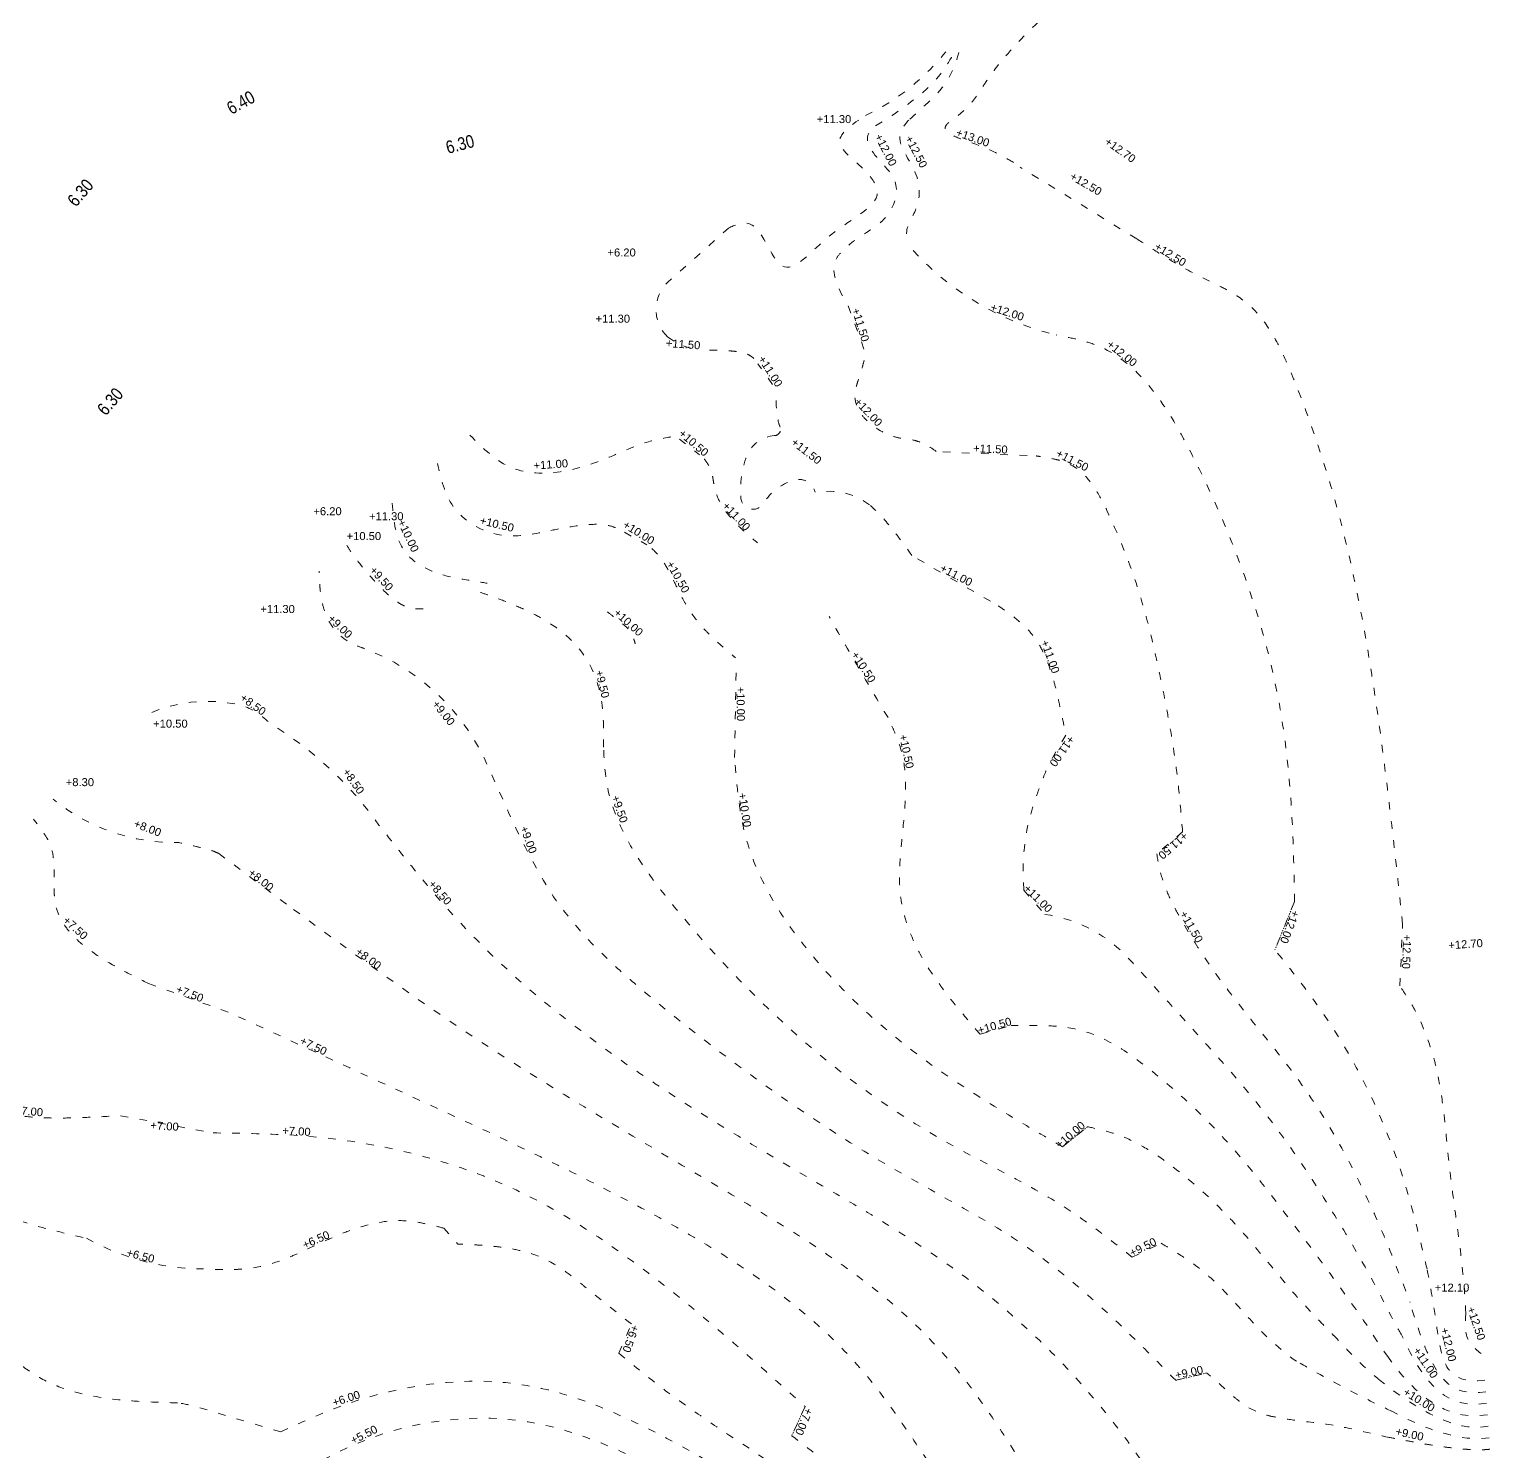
# Model space of a CAD drawing. Extents: x 833962 to 834524, y 817761 to 818199.
# Drawn here: x 834268.4 to 834382.5, y 817936 to 818047.1 of the extents above; entities that cross this region are included whole.
import ezdxf

# ---------------------------------------------------------------- set-up
doc = ezdxf.new("R2010")
doc.units = 0
doc.header["$LTSCALE"] = 1000
doc.header["$MEASUREMENT"] = 0
doc.linetypes.add('ACAD_ISO03W100', pattern=[30, 12, -18])
doc.linetypes.add('Hidden', pattern=[2.25, 1, -1.25])
for name, color, linetype, lineweight in [('030-contour lines- numbers', 2, 'Continuous', 9), ('030-contour lines- PIW road numbers', 250, 'Continuous', 9), ('030-Topo .00', 1, 'ACAD_ISO03W100', 20), ('030-Topo .50', 3, 'ACAD_ISO03W100', 20)]:
    doc.layers.add(name, color=color, linetype=linetype, lineweight=lineweight)
doc.styles.add('W8 TOPO wkcd', font='swissc.ttf', dxfattribs={"height": 1.1})

msp = doc.modelspace()

# ---------------------------------------------------------------- linework, layer by layer
at = {"layer": '030-Topo .00', "color": 96, "linetype": 'Hidden', "ltscale": 5e-05}
msp.add_line((834370.29, 817945.07), (834370.3, 817945.07), dxfattribs=at)
at = {"layer": '030-Topo .00', "ltscale": 5e-05, "flags": 128}
for points in [[(834369.96, 818060.73, -0.023063), (834367.17, 818060.25, -0.005985), (834364.17, 818059.81, 0.159364), (834357.68, 818056.36, 0.031441), (834355.95, 818055.03, 0.017654), (834347.55, 818047.94, 0.028374), (834344.69, 818045.01, 0.032887), (834343.11, 818042.94, -0.010784), (834342.4, 818041.87, -0.076521), (834340.92, 818040.32, 0.040091), (834340.16, 818039.74, 0.081193), (834339.99, 818039.52, 0.284899), (834340, 818039.21, 0.0887), (834340.18, 818039.02, 0.041671), (834340.47, 818038.83, 0.032345), (834341.24, 818038.5, 0.002491), (834342.41, 818038.08, -0.034827), (834344.2, 818037.29, -0.01447), (834345.4, 818036.62)], [(834334.51, 818039.54, 0.042658), (834338.5, 818042.4, 0.094935), (834340.64, 818045.29)], [(834367.24, 817978.95, 0.005225), (834367.12, 817983.71, 0.012709), (834366.83, 817988.46, 0.024197), (834365.98, 817994.75, 0.032342), (834363.99, 818002.45, 0.036074), (834359.81, 818012.69, 0.013157), (834358.28, 818015.65, 0.021012), (834356.96, 818017.79, 0.03352), (834355.46, 818019.72, 0.093667), (834352.41, 818022.12, 0.045147), (834350.96, 818022.68, 0.02218), (834349.41, 818023.05, 0.00546), (834348.62, 818023.21)], [(834339.26, 818014.1, 0.037272), (834338.41, 818014.65, 0.033327), (834337.91, 818014.87, 0.050121), (834337.24, 818015.04, 0.011215), (834336.94, 818015.08, -0.012335), (834336.51, 818015.14, -0.046124), (834335.77, 818015.33, -0.102945), (834333.91, 818016.45, -0.052023), (834333.37, 818017.07, -0.053559), (834333.07, 818017.62, -0.141978), (834332.93, 818018.83, -0.02352), (834333, 818019.15, -0.013382), (834333.1, 818019.49, -0.002253), (834333.34, 818020.24, 0.013057), (834333.53, 818020.88, 0.021375), (834333.7, 818021.61)], [(834321.14, 818013.52, -0.011382), (834321.36, 818013.21, -0.018611), (834321.49, 818013.01, -0.057043), (834321.69, 818012.56, -0.026727), (834321.78, 818012.21, -0.008476), (834321.82, 818011.96, 0.002987), (834321.9, 818011.47, 0.087661), (834322.44, 818010.01, 0.043347), (834323.06, 818009.11, 0.020338), (834323.56, 818008.55, 0.01396), (834324.11, 818008.01, 0.005869), (834324.49, 818007.67, 0.004601), (834325.29, 818006.98)], [(834357.96, 817941.56, 0.004084), (834354.72, 817944.82, 0.012356), (834351.39, 817947.95, 0.056624), (834342.16, 817954.56, 0.001811), (834336.19, 817957.93, -0.014249), (834330.41, 817961.5, -0.022282), (834319.31, 817969.58, -0.010717), (834315.68, 817972.57, -0.017141), (834313.1, 817974.95, -0.047376), (834309.37, 817979.32, -0.037779), (834305.65, 817986.37), (834304.3, 817989.37, 0.207504), (834294.52, 817998.74, -0.024662), (834293.79, 817999.03, -0.039238), (834293.09, 817999.43, -0.089659), (834292.13, 818000.37, -0.062666), (834291.56, 818001.43, -0.044309), (834291.26, 818002.46, -0.025882), (834291.13, 818003.36, -0.009911), (834291.09, 818003.91, -0.006759), (834291.06, 818004.65, -0.00051), (834291.05, 818004.76)], [(834313.57, 818001.58, -0.002471), (834314.24, 818001.06, -0.006248), (834314.82, 818000.59, -0.008846), (834314.99, 818000.45, -0.035629), (834315.25, 818000.19, -0.06101), (834315.48, 817999.84, -0.025321), (834315.58, 817999.6, -0.012387), (834315.65, 817999.39, -0.007585), (834315.75, 817999.08)], [(834344.09, 818002.06, -0.007703), (834345.01, 818001.41, -0.038391), (834346.27, 818000.34, -0.067741), (834347.36, 817998.89, -0.034013), (834347.92, 817997.72, -0.020726), (834348.29, 817996.66, -0.013706), (834348.6, 817995.56, -0.005355), (834348.77, 817994.83, -0.005873), (834349.09, 817993.38, -0.00201), (834349.38, 817991.94)], [(834349.11, 817959.8, -0.004295), (834344.62, 817962.46, -0.012977), (834340.24, 817965.26, -0.041081), (834333.16, 817970.92, -0.051328), (834327.57, 817977.37, -0.046035), (834325.32, 817981.35, -0.062903), (834324.01, 817985.67, -0.016797), (834323.74, 817987.6, -0.007775), (834323.51, 817990.21)], [(834346.1, 817979.84, -0.013266), (834346.05, 817981.33, -0.068787), (834346.58, 817985.57, -0.018597), (834347.07, 817987.17, -0.013487), (834347.76, 817988.99, -0.00399), (834348.09, 817989.8)], [(834283.21, 817982.71, 0.029933), (834282.77, 817982.9, 0.017397), (834282.24, 817983.06, 0.011177), (834281.44, 817983.26, 0.002506), (834280.1, 817983.56, -0.177472), (834270.29, 817986.95, -0.177472)], [(834289.06, 817978.34, 0.005653), (834298.74, 817971.35, 0.014155), (834308.68, 817964.82, 0.005819), (834320.96, 817957.44, -0.005669), (834327.16, 817953.71, -0.026882), (834334.09, 817948.95, -0.073538), (834342.32, 817940.5, -0.013788), (834344.36, 817937.56, -0.009418), (834346.91, 817933.47, -0.002343), (834348.15, 817931.4)], [(834347.74, 817977.95, -0.166854), (834353.99, 817974.81, -0.011173), (834355.19, 817973.52, -0.000881), (834361.12, 817966.95, -0.00758), (834363.44, 817964.27, -0.026905), (834367.69, 817958.62, -0.012012), (834370.56, 817954.14, -0.011752), (834373.23, 817949.55, -0.010502), (834374.78, 817946.56)], [(834377.59, 817950.26, 0.002024), (834376.9, 817953.1, 0.012124), (834375.86, 817956.91, 0.082447), (834368.91, 817971.02, 0.010085), (834367.34, 817973.13, 0.005609), (834365.71, 817975.19)], [(834262.32, 817969.5, 0.02389), (834262.57, 817967.45, 0.019752), (834262.82, 817966.23, 0.022962), (834263.04, 817965.48, 0.073815), (834263.7, 817964.17, 0.106007), (834264.9, 817963.12, 0.042266), (834265.75, 817962.71, 0.025743), (834266.52, 817962.47, 0.02934), (834267.77, 817962.22, 0.020381), (834269.09, 817962.09, 0.020253), (834271.36, 817962.05, 0.006622), (834273.12, 817962.11, 0.003342), (834275.54, 817962.23)], [(834351.06, 817961.37, -0.009971), (834352.38, 817961.06, -0.059011), (834354.89, 817960.1, -0.030828), (834356.63, 817959.04, -0.052127), (834362.24, 817954.16, -0.014144), (834364.03, 817952.14, 0.00178), (834366.62, 817949.03, 0.014737), (834368.42, 817947.01, 0.003115), (834370.29, 817945.07, -0.000042), (834370.3, 817945.07, -0.000042)], [(834282.77, 817960.88, -0.009195), (834287.69, 817960.77, -0.077889), (834303.02, 817957.85, -0.044415), (834309.71, 817954.71, -0.021457), (834313.86, 817952.06, -0.020857), (834320.37, 817947.07, -0.00726), (834324.12, 817943.87, -0.003415), (834329.01, 817939.51)], [(834280, 817939.8, -0.004394), (834277.92, 817939.87, -0.011309), (834275.82, 817940, -0.039616), (834272.33, 817940.56, -0.046163), (834270.02, 817941.36, -0.054231), (834267.96, 817942.61, -0.019085), (834266.87, 817943.49, -0.009432), (834265.83, 817944.44, 0.00284), (834264.29, 817945.89, 0.010824), (834263.24, 817946.83, -0.016321), (834262.36, 817947.63, -0.026341), (834261.25, 817948.84, -0.013775), (834260.31, 817950.05, -0.010483), (834259.15, 817951.69)], [(834365.64, 817938.7, -0.019403), (834364.86, 817938.91, -0.08685), (834363.1, 817939.79, -0.019739), (834362.48, 817940.29, -0.006953), (834361.59, 817941.09, 0.005513), (834360.39, 817942.13)], [(834288.06, 817937.53, -0.014216), (834291.6, 817939.1, -0.080278), (834301.65, 817941.44, -0.09539), (834310.59, 817940.34, -0.02672), (834314.23, 817938.97, -0.052719), (834326.5, 817931.85, -0.005559), (834330.61, 817928.72, 0.026478), (834336.98, 817924.33, 0.018392), (834344.87, 817919.86, 0.018208), (834347.21, 817918.78, 0.085146), (834353.46, 817917.23, -0.012516), (834355.42, 817917.1, -0.037809), (834356.69, 817916.88, -0.060546), (834357.88, 817916.41, -0.028873), (834359.56, 817915.34, 0.049682), (834360.98, 817914.56, 0.112318), (834362.53, 817914.31, 0.018859), (834363.18, 817914.35)], [(834288.06, 817937.53), (834281.58, 817939.46, 0.04031), (834280, 817939.8)], [(834327.97, 817937.23, -0.005626), (834331.98, 817934.13, -0.007002), (834333.94, 817932.53, 0.004393), (834336.84, 817930.07, 0.021638), (834339.87, 817927.78, 0.014074), (834343.06, 817925.71, 0.007278), (834349.61, 817921.83, 0.025437), (834352.44, 817920.39, 0.02215), (834353.62, 817919.92, 0.078869), (834356.13, 817919.46, -0.005349), (834357.1, 817919.45, -0.028343), (834357.74, 817919.4, -0.052221), (834358.33, 817919.25, -0.054743), (834358.88, 817918.97, -0.034104), (834360.16, 817917.97, 0.036813), (834360.69, 817917.62, 0.10174), (834361.57, 817917.33, 0.039941), (834362.53, 817917.31)]]:
    msp.add_lwpolyline(points, format="xyb", dxfattribs=at)
at = {"layer": '030-Topo .00', "ltscale": 5e-05}
msp.add_lwpolyline([(834348.62, 818023.21, -0.148849), (834337.45, 818029.8)], format="xyb", dxfattribs=at)
at = {"layer": '030-Topo .00', "ltscale": 5e-05, "flags": 128}
for points in [[(834326.47, 818019.34), (834325.31, 818020.96)], [(834314.9, 818007.8), (834316.65, 818006.82)], [(834337.78, 818005.73), (834344.09, 818002.06)], [(834323.51, 817990.21), (834323.63, 817997.51)], [(834283.21, 817982.71), (834289.06, 817978.34)], [(834275.54, 817962.23), (834282.77, 817960.88)], [(834357.96, 817941.56), (834360.39, 817942.13)], [(834329.01, 817939.51), (834327.97, 817937.23)]]:
    msp.add_lwpolyline(points, dxfattribs=at)
at = {"layer": '030-Topo .00', "ltscale": 5e-05}
for points in [[(834349.38, 817991.94), (834348.09, 817989.8)], [(834346.1, 817979.84), (834347.74, 817977.95)], [(834367.24, 817978.95), (834365.71, 817975.19)], [(834349.11, 817959.8), (834351.06, 817961.37)]]:
    msp.add_lwpolyline(points, dxfattribs=at)
at = {"layer": '030-Topo .00', "color": 96, "linetype": 'Hidden', "ltscale": 5e-05}
for points in [[(834367.24, 817978.95), (834365.71, 817975.19)], [(834349.11, 817959.8), (834351.06, 817961.37)], [(834357.96, 817941.56), (834360.39, 817942.13)], [(834329.01, 817939.51), (834327.97, 817937.23)]]:
    msp.add_lwpolyline(points, dxfattribs=at)
at = {"layer": '030-Topo .00', "ltscale": 5e-05}
for points in [[(834331.92, 818026.27), (834331.39, 818029.05), (834331.89, 818029.74), (834334.08, 818031.39), (834335.53, 818032.69), (834336.08, 818035.04), (834334.22, 818037.62), (834333.9, 818038.75), (834334.51, 818039.54)], [(834302.83, 818015.39), (834306.16, 818012.81), (834309.87, 818012.52), (834313.99, 818013.78), (834316.79, 818014.87), (834318.72, 818015.28)], [(834296.77, 818010.06), (834297.73, 818006.31), (834300.7, 818004.47), (834302.66, 818004.07), (834304.18, 818003.82)]]:
    msp.add_spline(points, degree=3, dxfattribs=at)
for points, degree in [([(834382.11, 817941.57), (834380.5, 817941.39), (834379.03, 817942.17), (834378.48, 817944.6), (834377.98, 817948.29), (834377.59, 817950.26)], 3), ([(834382.24, 817939.77), (834380.02, 817939.45), (834377.92, 817939.94), (834375.63, 817945.06)], 3), ([(834382.36, 817937.98), (834380.41, 817937.58), (834377.88, 817938.42), (834373.92, 817941.55)], 3), ([(834382.49, 817936.18), (834380.52, 817935.92), (834374.57, 817937.12)], 2)]:
    msp.add_open_spline(points, degree=degree, dxfattribs=at)
for points, knots in [([(834375.63, 817945.06), (834375.63, 817945.06), (834375.32, 817945.55), (834375.05, 817946.05), (834374.78, 817946.56)], [8.241837, 8.241837, 8.241837, 8.241837, 8.261885, 9.962595, 9.962595, 9.962595, 9.962595]), ([(834373.92, 817941.55), (834373.85, 817941.61), (834372.54, 817942.66), (834371.39, 817943.89), (834370.3, 817945.07)], [9.006606, 9.006606, 9.006606, 9.006606, 9.269895, 14.056024, 14.056024, 14.056024, 14.056024]), ([(834374.64, 817937.1), (834373.13, 817937.4), (834370.7, 817938.1), (834367.61, 817938.36), (834366.08, 817938.63), (834365.49, 817938.74)], [7.838699, 7.838699, 7.838699, 7.838699, 12.465614, 15.316507, 17.119836, 17.119836, 17.119836, 17.119836])]:
    msp.add_open_spline(points, degree=3, knots=knots, dxfattribs=at)
at = {"layer": '030-Topo .50', "ltscale": 5e-05, "flags": 128}
for points in [[(834333.72, 818040.34, 0.115018), (834340.16, 818045.52, 0.115018)], [(834341.02, 818045.28, -0.155552), (834338.77, 818041.51, 0.003406), (834337.11, 818039.99, -0.002893)], [(834318.23, 818023.1, -0.424172), (834318.3, 818027.33), (834323.03, 818031.56)], [(834375.68, 817977.19, 0.004411), (834374.41, 817988.45, 0.010167), (834373.08, 817997.85, 0.018407), (834371.23, 818007.11, 0.038985), (834366.83, 818020.6, 0.018867), (834366.01, 818022.37, 0.058506), (834364.47, 818024.74, 0.074619), (834362.74, 818026.26, 0.025219), (834361.51, 818026.97, -0.007053), (834358.94, 818028.26, -0.018599), (834356.5, 818029.7, -0.005698), (834354.91, 818030.72)], [(834318.23, 818023.1, 0.132736), (834320.72, 818022.03)], [(834325.02, 818021.37, 0.029087), (834324.77, 818021.56, 0.059467), (834324.42, 818021.74, 0.030506), (834324.12, 818021.83, 0.023263), (834323.72, 818021.91, 0.017015), (834323.2, 818021.96, 0.012332), (834322.53, 818022, 0.004745), (834320.81, 818022.03, -0.00074), (834320.69, 818022.03, -0.00074)], [(834327.06, 818016.02, -0.049511), (834326.86, 818016.72, -0.023558), (834326.79, 818017.25, -0.022341), (834326.75, 818018.08, -0.007606), (834326.76, 818018.93)], [(834326.63, 818015.35, 0.282418), (834324.44, 818013.75, 0.101755), (834323.99, 818010.49, 0.759026), (834325.79, 818010.11, -0.171742), (834328.07, 818011.86, -0.435482), (834329.79, 818010.94)], [(834358.49, 817984.41, 0.005407), (834358.22, 817987.46, 0.018984), (834357.51, 817992.56, 0.004996), (834357.14, 817994.57, 0.008795), (834356.11, 817999.39, 0.023368), (834354.76, 818004.14, 0.028535), (834352.59, 818009.5, 0.017076), (834352, 818010.63, 0.050334), (834350.99, 818012.09, 0.13611), (834349.15, 818013.33, 0.02841), (834348.46, 818013.52, 0.019482), (834347.53, 818013.69, 0.004839), (834347.05, 818013.76)], [(834330.68, 818010.99, -0.227162), (834334.64, 818009.37, -12.896957)], [(834337.35, 818005.99, 0.006149), (834336.38, 818007.32, 0.009994), (834335.71, 818008.18, 0.039779), (834334.11, 818009.88, 0.039779)], [(834299.18, 818001.81, -0.007904), (834298.84, 818001.81, -0.056602), (834298.13, 818001.9, -0.066456), (834297.43, 818002.19, -0.032148), (834296.97, 818002.49, -0.024615), (834296.36, 818003, -0.012433), (834295.86, 818003.48, -0.033062), (834294.01, 818005.63, -0.009923), (834293.6, 818006.19, -0.005968), (834293.15, 818006.87)], [(834317.05, 818006.52, -0.061756), (834317.82, 818005.67, -0.017913), (834318.08, 818005.27, -0.014369), (834318.38, 818004.73, -0.008304), (834318.79, 818003.93, 0.00465), (834319.31, 818002.88, 0.014259), (834319.73, 818002.11, 0.046083), (834320.84, 818000.57, 0.018928), (834321.59, 817999.77, 0.014598), (834322.49, 817998.93, 0.007277), (834323.19, 817998.32, 0.001486), (834323.57, 817998)], [(834313.27, 817991.01, 0.004096), (834313.27, 817992.28, 0.018092), (834313.21, 817993.81, 0.048705), (834312.86, 817995.79, 0.150681), (834310.36, 817999.73, 0.049597), (834308.39, 818001.1, 0.019421), (834307.2, 818001.71, 0.016943), (834305.74, 818002.34, 0.00939), (834304.26, 818002.89, 0.002849), (834303.26, 818003.24)], [(834335.49, 817993.32, -0.001672), (834333.16, 817997.26, -0.004459), (834330.89, 818001.22)], [(834356.89, 817932.93, 0.010997), (834354, 817937.08, 0.082563), (834339.47, 817951.09, 0.013124), (834335.24, 817953.84, 0.00603), (834330.9, 817956.44, -0.006618), (834322.14, 817961.64, -0.01216), (834315.72, 817965.8, -0.018365), (834309.61, 817970.34, -0.054802), (834298.88, 817980.97, -0.005444), (834295.73, 817984.93, 0.101639), (834287.23, 817992.86, 0.09479), (834285.17, 817994.24, 0.162893), (834277.91, 817993.7)], [(834342.69, 817968.59, -0.006319), (834341.07, 817970.49, -0.034841), (834338.57, 817973.88, -0.043431), (834337.22, 817976.51, -0.095021), (834336.39, 817980.56, -0.017843), (834336.41, 817981.82, -0.012173), (834336.54, 817983.52, 0.005655), (834336.78, 817986.07, 0.01813), (834336.86, 817987.75, 0.031514), (834336.78, 817989.4, 0.068133), (834336.17, 817991.78, 0.011397), (834335.84, 817992.55, 0.006281), (834335.49, 817993.32)], [(834354.56, 817951.18, 0.011089), (834350.89, 817953.99, 0.029218), (834347.01, 817956.45, 0.009047), (834342.11, 817959.05, -0.062497), (834328.53, 817968.38, -0.038086), (834319.41, 817977.81, -0.016277), (834317.03, 817980.8, -0.024745), (834315.47, 817983.16, -0.037813), (834314.25, 817985.64, -0.071704), (834313.39, 817989.17, -0.01329), (834313.27, 817991.01)], [(834277.74, 817972.55, -0.006007), (834275.88, 817973.49, -0.007686), (834274.92, 817974.02, -0.032332), (834273.03, 817975.24, -0.042512), (834271.81, 817976.32, -0.052548), (834271.02, 817977.34, -0.070776), (834270.52, 817978.49, -0.028647), (834270.42, 817978.99, -0.020279), (834270.37, 817979.51, -0.012511), (834270.35, 817980.03, -0.003907), (834270.35, 817981.11, 0.01422), (834270.34, 817981.91, 0.019445), (834270.29, 817982.43, 0.097977), (834269.81, 817983.88, 0.030044), (834269.39, 817984.54, 0.010123), (834269.07, 817984.97, 0.005567), (834268.74, 817985.39)], [(834356.48, 817982.67, 0.023342), (834356.83, 817981.01, 0.03771), (834357.41, 817979.43, 0.020778), (834358.18, 817977.92, 0.036083), (834361.87, 817972.26, 0.008565), (834365.01, 817968.28, -0.007783), (834367.09, 817965.62, -0.034364), (834370.78, 817959.96, -0.020175), (834373.08, 817955.43, -0.014469), (834375.06, 817950.77, -0.00556), (834376.26, 817947.63, -0.00556)], [(834380.62, 817946.81, 0.018744), (834380.19, 817951.69, 0.002607), (834379.62, 817955.93, -0.011046), (834379.13, 817960.2, 0.004938), (834378.91, 817962.34, 0.01735), (834378.51, 817964.99, 0.061175), (834377.08, 817969.58, 0.033834), (834376.05, 817971.47, 0.010714), (834375.46, 817972.36)], [(834338.58, 817935.26, 0.009441), (834335.67, 817939.51, 0.072955), (834327.94, 817947.61, 0.01882), (834324.61, 817950.05, 0.020084), (834319.31, 817953.32, 0.010556), (834313.83, 817956.28, 0.004596), (834310.15, 817958.14, 0.005735), (834302.75, 817961.66, 0.000341), (834284.14, 817970.25)], [(834374.57, 817943.35), (834373.85, 817944.35), (834373.19, 817945.41, 0.006027), (834372.28, 817946.74, 0.006729), (834370.32, 817949.47, 0.00668), (834365.29, 817956.19, 0.010351), (834363.18, 817958.8, 0.059691), (834354.63, 817966.83, 0.058932), (834351.71, 817968.5, 0.066813), (834349.3, 817969.14, 0.026103), (834347.62, 817969.27, 0.012964), (834345.1, 817969.27)], [(834258.29, 817962.96, 0.032818), (834260.29, 817959.23, 0.027332), (834261.07, 817958.1, 0.080159), (834263.36, 817956, 0.041348), (834265.36, 817954.9, 0.027896), (834267.58, 817954.05, 0.011118), (834268.98, 817953.62, 0.008816), (834270.92, 817953.12, 0.004828), (834272.89, 817952.66)], [(834300.8, 817953.44, 0.007417), (834299.59, 817953.74, 0.022792), (834298.38, 817953.96, 0.065866), (834296.26, 817953.97, 0.040527), (834294.44, 817953.58, 0.022868), (834292.95, 817953.07, 0.011638), (834291.79, 817952.57, 0.00473), (834290.07, 817951.78, -0.008227), (834288.94, 817951.27, -0.029322), (834287.22, 817950.64, -0.053647), (834285.14, 817950.26, -0.01565), (834284.22, 817950.21, -0.012609), (834282.98, 817950.22, -0.004129), (834281.73, 817950.27)], [(834272.89, 817952.66, 0.124261), (834281.73, 817950.27)], [(834356.81, 817952.27, -0.009815), (834358.57, 817951.18, -0.055541), (834361.38, 817948.9, -0.011678), (834362.45, 817947.77, 0.000655), (834363.85, 817946.23, 0.054652), (834367.38, 817943.05)], [(834315.44, 817945.98, -0.005031), (834311.69, 817948.97, 0.005774), (834310.93, 817949.58, 0.02661), (834309.56, 817950.54, 0.073419), (834307.2, 817951.58, 0.028065), (834305.8, 817951.88, 0.013324), (834304.85, 817952.01, 0.009281), (834303.87, 817952.1, 0.005465), (834302.88, 817952.16, 0.003019), (834301.89, 817952.2)], [(834314.47, 817943.68, 0.007207), (834317.23, 817941.43, 0.012111), (834320.1, 817939.31, 0.006628), (834323.04, 817937.3, -0.030645), (834337.38, 817926.74, 0.014274), (834341.91, 817923.89, 0.004987), (834345, 817922.09, 0.017703), (834348.15, 817920.42, 0.02356), (834350.61, 817919.38, 0.023085), (834352.31, 817918.84, 0.048086), (834354.95, 817918.4, -0.038811), (834357.17, 817918.28, -0.110786), (834358.83, 817917.65, -0.035603), (834359.55, 817917.1, -0.000067), (834360.57, 817916.19, 0.060591), (834361.48, 817915.57, 0.060876), (834362.1, 817915.36, 0.029746), (834362.99, 817915.25)], [(834285.19, 817931.12, 0.023265), (834286.96, 817932.1, 0.033613), (834288.59, 817933.3, -0.018294), (834290.18, 817934.56, -0.03329), (834291.91, 817935.62, -0.120999), (834303.6, 817938.61, -0.074114), (834310.28, 817937.64, -0.049103), (834316.53, 817935.07, -0.029617), (834322.3, 817931.56, -0.005479), (834328.93, 817926.89, 0.007633), (834333.39, 817923.84, 0.025245), (834340.36, 817919.68, 0.058637), (834350.43, 817915.81, 0.034551), (834352.43, 817915.46, 0.037871), (834354.48, 817915.45, -0.02324), (834355.85, 817915.45, -0.105813), (834357.77, 817914.96, -0.027572), (834359.56, 817913.91, 0.047066), (834360.77, 817913.31, 0.094577), (834362.07, 817913.09, 0.032562), (834363.43, 817913.22)]]:
    msp.add_lwpolyline(points, format="xyb", dxfattribs=at)
at = {"layer": '030-Topo .50', "ltscale": 5e-05}
for points in [[(834354.91, 818030.72), (834345.8, 818036.32)], [(834358.49, 817984.41), (834356.48, 817982.67)]]:
    msp.add_lwpolyline(points, dxfattribs=at)
at = {"layer": '030-Topo .50', "ltscale": 5e-05, "flags": 128}
for points in [[(834333.61, 818022.1), (834332.24, 818025.88)], [(834319.19, 818015.07), (834320.77, 818013.85)], [(834339.76, 818014.07), (834347.05, 818013.76)], [(834375.46, 817972.36), (834375.68, 817977.19)], [(834277.74, 817972.55), (834284.14, 817970.25)], [(834342.69, 817968.59), (834345.1, 817969.27)], [(834300.8, 817953.44), (834301.89, 817952.2)], [(834354.56, 817951.18), (834356.81, 817952.27)], [(834314.47, 817943.68), (834315.44, 817945.98)]]:
    msp.add_lwpolyline(points, dxfattribs=at)
at = {"layer": '030-Topo .50', "ltscale": 5e-05}
msp.add_arc((834326.59, 818015.84), 0.5, 274.4883, 22.0101, dxfattribs=at)
for points in [[(834323.03, 818031.56), (834324.45, 818031.95), (834327.21, 818028.6), (834331, 818031.01), (834334.64, 818034.6), (834333.54, 818036.19), (834331.72, 818038.34), (834333.72, 818040.34, 0)], [(834300.3, 818013.17), (834301.54, 818009.8), (834305.15, 818007.6), (834308.43, 818007.79), (834310.09, 818008.12), (834312.17, 818008.4), (834313.69, 818008.32), (834314.47, 818008.05)], [(834380.62, 817946.81), (834380.79, 817944.75), (834382.04, 817943.47)]]:
    msp.add_spline(points, degree=3, dxfattribs=at)
for points, knots in [([(834337.11, 818039.99), (834336.77, 818039.64), (834335.91, 818038.4), (834337.88, 818036.17), (834338.14, 818033.32), (834336.69, 818031.45), (834337.06, 818030.52), (834337.19, 818030.26)], [0, 0, 0, 0, 1.295972, 4.231424, 7.283599, 9.48054, 10.312777, 10.312777, 10.312777, 10.312777]), ([(834374.85, 817939.15), (834374.84, 817939.15), (834373.06, 817939.97), (834370.57, 817941.25), (834368.13, 817942.63), (834367.37, 817943.06)], [7.700429, 7.700429, 7.700429, 7.700429, 7.747308, 13.515514, 16.142927, 16.142927, 16.142927, 16.142927])]:
    msp.add_open_spline(points, degree=3, knots=knots, dxfattribs=at)
for points in [[(834382.17, 817940.67), (834379.44, 817940.31), (834378.12, 817941.27), (834376.26, 817947.63)], [(834382.3, 817938.87), (834380.62, 817938.64), (834378.27, 817939.28), (834375.85, 817941.51), (834374.57, 817943.35)], [(834382.43, 817937.08), (834380.98, 817936.8), (834378.32, 817937.23), (834374.85, 817939.15)]]:
    msp.add_open_spline(points, degree=3, dxfattribs=at)

# ---------------------------------------------------------------- texts
at = {"layer": '030-contour lines- numbers', "ltscale": 0.2, "char_height": 0.625, "width": 1.2903, "attachment_point": 8, "style": 'W8 TOPO wkcd'}
for s, insert in [('{\\fArial|b0|i0|c0|p34;+11.30}', (834331.27, 818039.75)), ('{\\fArial|b0|i0|c0|p34;+6.20}', (834314.68, 818029.33)), ('{\\fArial|b0|i0|c0|p34;+11.30}', (834313.99, 818024.16)), ('{\\fArial|b0|i0|c0|p34;+6.20}', (834291.71, 818009.12)), ('{\\fArial|b0|i0|c0|p34;+11.30}', (834296.3, 818008.73)), ('{\\fArial|b0|i0|c0|p34;+10.50}', (834294.55, 818007.18)), ('{\\fArial|b0|i0|c0|p34;+11.30}', (834287.81, 818001.48)), ('{\\fArial|b0|i0|c0|p34;+10.50}', (834279.44, 817992.53)), ('{\\fArial|b0|i0|c0|p34;+8.30}', (834272.37, 817987.96)), ('{\\fArial|b0|i0|c0|p34;+12.10}', (834379.54, 817948.48))]:
    msp.add_mtext(s, dxfattribs=dict(at, insert=insert))
for s, insert, rotation in [('{\\fArial|b0|i0|c0|p34;+13.00}', (834342, 818038.32), 340.7195), ('{\\fArial|b0|i0|c0|p34;+12.70}', (834353.44, 818037.39), 324.7684), ('{\\fArial|b0|i0|c0|p34;+12.50}', (834350.78, 818034.74), 329.7195), ('{\\fArial|b0|i0|c0|p34;+12.00}', (834344.7, 818024.7), 342.0933), ('{\\fArial|b0|i0|c0|p34;+12.00}', (834353.56, 818021.52), 321.5041), ('{\\fArial|b0|i0|c0|p34;+12.00}', (834333.72, 818016.97), 313.6381), ('{\\fArial|b0|i0|c0|p34;+11.50}', (834343.47, 818013.99), 357.4672), ('{\\fArial|b0|i0|c0|p34;+10.50}', (834318.81, 818004.15), 299.7093), ('{\\fArial|b0|i0|c0|p34;+11.00}', (834340.67, 818004.17), 332.5394), ('{\\fArial|b0|i0|c0|p34;+10.50}', (834333.31, 817997.1), 303.1194), ('{\\fArial|b0|i0|c0|p34;+9.50}', (834312.87, 817995.87), 283.8699), ('{\\fArial|b0|i0|c0|p34;+10.00}', (834323.66, 817994.39), 270.6993), ('{\\fArial|b0|i0|c0|p34;+8.50}', (834285.71, 817994.09), 324.1236), ('{\\fArial|b0|i0|c0|p34;+9.00}', (834300.53, 817993.49), 308.8656), ('{\\fArial|b0|i0|c0|p34;+8.50}', (834293.48, 817988.17), 305.302), ('{\\fArial|b0|i0|c0|p34;+10.00}', (834323.99, 817986.06), 278.9528), ('{\\fArial|b0|i0|c0|p34;+8.00}', (834277.54, 817984.4), 338.9756), ('{\\fArial|b0|i0|c0|p34;+8.00}', (834286.32, 817980.4), 321.518), ('{\\fArial|b0|i0|c0|p34;+8.50}', (834300.26, 817979.45), 311), ('{\\fArial|b0|i0|c0|p34;+7.50}', (834271.81, 817976.66), 317.9756), ('{\\fArial|b0|i0|c0|p34;+8.00}', (834294.72, 817974.25), 323.3932), ('{\\fArial|b0|i0|c0|p34;+12.70}', (834380.62, 817975.31), 3.9756), ('{\\fArial|b0|i0|c0|p34;+7.50}', (834280.84, 817971.47), 338.734), ('{\\fArial|b0|i0|c0|p34;+7.50}', (834290.47, 817967.39), 334.2852), ('{\\fArial|b0|i0|c0|p34;+7.00}', (834268.36, 817962.26), 355.1278), ('{\\fArial|b0|i0|c0|p34;+7.00}', (834278.97, 817961.1), 356.95), ('{\\fArial|b0|i0|c0|p34;+7.00}', (834289.27, 817960.7), 356.7342), ('{\\fArial|b0|i0|c0|p34;+6.50}', (834290.94, 817952.25), 24.0266), ('{\\fArial|b0|i0|c0|p34;+6.50}', (834277.03, 817950.98), 345.9435), ('{\\fArial|b0|i0|c0|p34;+5.50}', (834294.7, 817937.03), 26.5419)]:
    msp.add_mtext(s, dxfattribs=dict(at, insert=insert, rotation=rotation))
at = {"layer": '030-contour lines- numbers', "ltscale": 0.05, "char_height": 0.625, "width": 0.5892, "attachment_point": 8, "style": 'W8 TOPO wkcd'}
for s, insert, rotation in [('{\\fArial|b0|i0|c0|p34;+12.00}', (834335.03, 818037.52), 297.1202), ('{\\fArial|b0|i0|c0|p34;+12.50}', (834337.41, 818037.38), 297.2845), ('{\\fArial|b0|i0|c0|p34;+12.50}', (834357.37, 818029.23), 328.1104), ('{\\fArial|b0|i0|c0|p34;+11.50}', (834333.04, 818023.91), 287.2277), ('{\\fArial|b0|i0|c0|p34;+11.50}', (834319.46, 818022.17), 355.9756), ('{\\fArial|b0|i0|c0|p34;+11.00}', (834326.03, 818020.2), 302.8695), ('{\\fArial|b0|i0|c0|p34;+10.50}', (834320.1, 818014.54), 319.7002), ('{\\fArial|b0|i0|c0|p34;+11.50}', (834328.92, 818013.88), 322.0477), ('{\\fArial|b0|i0|c0|p34;+11.50}', (834349.74, 818013.14), 332.8784), ('{\\fArial|b0|i0|c0|p34;+11.00}', (834309.17, 818012.78), 4.019), ('{\\fArial|b0|i0|c0|p34;+11.00}', (834323.41, 818008.83), 313.2981), ('{\\fArial|b0|i0|c0|p34;+10.00}', (834297.73, 818007.39), 295.4401), ('{\\fArial|b0|i0|c0|p34;+10.50}', (834304.87, 818008.12), 346.5537), ('{\\fArial|b0|i0|c0|p34;+10.00}', (834315.85, 818007.5), 328.0791), ('{\\fArial|b0|i0|c0|p34;+9.50}', (834295.69, 818003.97), 312.3603), ('{\\fArial|b0|i0|c0|p34;+10.00}', (834315, 818000.52), 318.0791), ('{\\fArial|b0|i0|c0|p34;+9.00}', (834292.48, 818000.21), 316.4031), ('{\\fArial|b0|i0|c0|p34;+11.00}', (834347.86, 817997.98), 289.8547), ('{\\fArial|b0|i0|c0|p34;+10.50}', (834336.62, 817990.62), 282.1153), ('{\\fArial|b0|i0|c0|p34;+11.00}', (834348.83, 817990.88), 234.642), ('{\\fArial|b0|i0|c0|p34;+9.50}', (834314.23, 817986.08), 288.9334), ('{\\fArial|b0|i0|c0|p34;+9.00}', (834307.11, 817983.68), 290.4221), ('{\\fArial|b0|i0|c0|p34;+11.00}', (834346.98, 817978.97), 315.8602), ('{\\fArial|b0|i0|c0|p34;+11.50}', (834358.91, 817976.83), 299.835), ('{\\fArial|b0|i0|c0|p34;+12.00}', (834366.57, 817977.09), 248.642), ('{\\fArial|b0|i0|c0|p34;+12.50}', (834375.67, 817975.05), 268.1005), ('{\\fArial|b0|i0|c0|p34;+10.50}', (834343.9, 817968.95), 16), ('{\\fArial|b0|i0|c0|p34;+10.00}', (834349.93, 817960.49), 40.8602), ('{\\fArial|b0|i0|c0|p34;+9.50}', (834355.54, 817951.68), 26.7353), ('{\\fArial|b0|i0|c0|p34;+12.50}', (834381.13, 817945.9), 288.9756), ('{\\fArial|b0|i0|c0|p34;+6.50}', (834315.1, 817944.92), 250.0419), ('{\\fArial|b0|i0|c0|p34;+12.00}', (834378.95, 817944.28), 283.9819), ('{\\fArial|b0|i0|c0|p34;+11.00}', (834377.21, 817942.76), 303.8311), ('{\\fArial|b0|i0|c0|p34;+9.00}', (834359.07, 817941.87), 12.3001), ('{\\fArial|b0|i0|c0|p34;+6.00}', (834293.27, 817939.84), 18.0734), ('{\\fArial|b0|i0|c0|p34;+10.00}', (834376.8, 817939.76), 328.0956), ('{\\fArial|b0|i0|c0|p34;+7.00}', (834328.63, 817938.46), 247.4698), ('{\\fArial|b0|i0|c0|p34;+9.00}', (834376.16, 817937.05), 348.0682)]:
    msp.add_mtext(s, dxfattribs=dict(at, insert=insert, rotation=rotation))
at = {"layer": '030-contour lines- numbers', "insert": (834357.55, 817983.56), "char_height": 0.625, "width": 0.5892, "attachment_point": 8, "rotation": 220.6983, "style": 'W8 TOPO wkcd'}
msp.add_mtext('{\\fArial|b0|i0|c0|p34;+11.50}', dxfattribs=at)
at = {"layer": '030-contour lines- PIW road numbers', "char_height": 1, "width": 10.5023, "attachment_point": 5, "style": 'W8 TOPO wkcd'}
for s, insert, rotation in [('6.40', (834284.94, 818041.36), 29.0129), ('6.30', (834302.06, 818038.11), 15.0094), ('6.30', (834272.41, 818034.32), 49.5395), ('6.30', (834274.74, 818018.01), 49.5395)]:
    msp.add_mtext(s, dxfattribs=dict(at, insert=insert, rotation=rotation))

doc.saveas('drawing.dxf')
